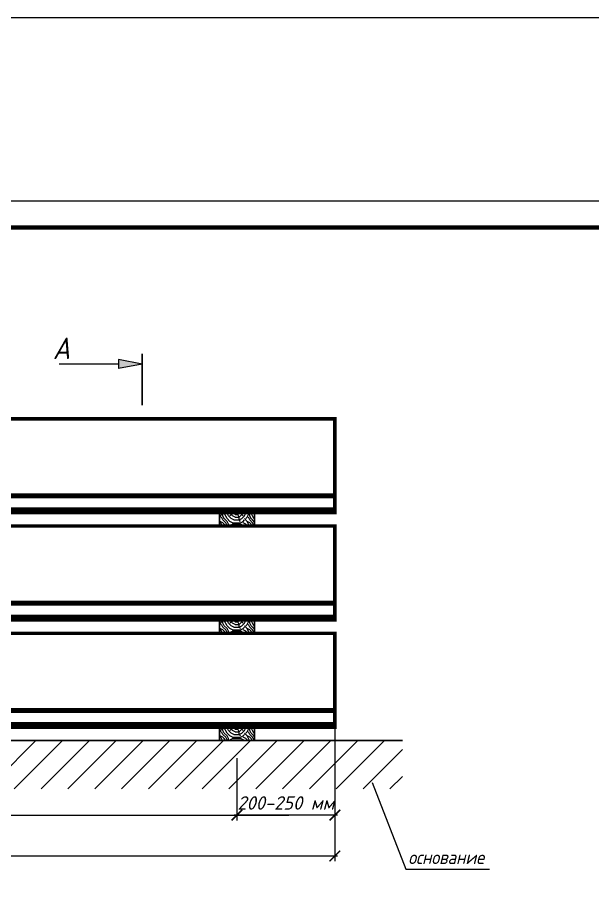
# Model space of a CAD drawing. Header units: millimetres. Extents: x -300689 to 10556, y -104928 to 107291.
# Drawn here: x -20360.6 to -20253.4, y 28096.1 to 28259.6 of the extents above; entities that cross this region are included whole.
import ezdxf

# ---------------------------------------------------------------- set-up
doc = ezdxf.new("R2010")
doc.units = ezdxf.units.MM
doc.layers.add('линии', color=7, linetype='Continuous')
doc.layers.add('Основная', color=7, linetype='Continuous', lineweight=30)
doc.layers.add('толстая', color=7, linetype='Continuous', lineweight=60)
doc.styles.add('Ариал узк.', font='arial.ttf', dxfattribs={"width": 0.75, "height": 5})
doc.styles.add('стиль2', font='isocpeur.ttf', dxfattribs={"oblique": 15, "height": 2.5})
doc.styles.add('чертежный', font='isocpeui.ttf', dxfattribs={"width": 0.9})
doc.dimstyles.new('1-1', dxfattribs={"dimscale": 0, "dimtxt": 2.7, "dimasz": 2, "dimexe": 1, "dimexo": 1, "dimgap": 1, "dimtad": 1, "dimdec": 0, "dimzin": 0, "dimdsep": 46, "dimtxsty": 'Ариал узк.', "dimblk1": 'ARCHTICK', "dimblk2": 'ARCHTICK', "dimsah": 1, "dimcen": 3, "dimdle": 0.5, "dimclrd": 256, "dimclre": 256, "dimclrt": 256, "dimadec": 0, "dimazin": 0, "dimtfac": 1, "dimtdec": 0, "dimtofl": 0, "dimtmove": 1, "dimatfit": 3, "dimldrblk": 'DOTSMALL', "dimfxl": 0, "dimtolj": 1, "dimtzin": 0, "dimarcsym": 0})

# ---------------------------------------------------------------- blocks, each defined once
blk = doc.blocks.new('_ARCHTICK')
at = {"color": 0, "linetype": 'ByBlock', "ltscale": 10, "const_width": 0.15}
blk.add_lwpolyline([(-0.5, -0.5), (0.5, 0.5)], dxfattribs=at)
blk = doc.blocks.new('*D101')
at = {"layer": 'Defpoints', "color": 0, "linetype": 'ByBlock', "ltscale": 0.25}
for p in [(-20430.96, 28110.94), (-20301.46, 28110.94), (-20301.46, 28103.31)]:
    blk.add_point(p, dxfattribs=at)
at = {"layer": 'линии', "linetype": 'ByBlock', "lineweight": -2, "ltscale": 0.25}
for p, q in [((-20430.96, 28109.94), (-20430.96, 28102.31)), ((-20301.46, 28109.94), (-20301.46, 28102.31)), ((-20431.46, 28103.31), (-20300.96, 28103.31))]:
    blk.add_line(p, q, dxfattribs=at)
at = {"layer": 'линии', "linetype": 'ByBlock', "lineweight": -2, "ltscale": 0.25, "xscale": 2, "yscale": 2, "zscale": 2, "rotation": 180}
blk.add_blockref('_ARCHTICK', (-20430.96, 28103.31), dxfattribs=at)
at = {"layer": 'линии', "linetype": 'ByBlock', "lineweight": -2, "ltscale": 0.25, "xscale": 2, "yscale": 2, "zscale": 2}
blk.add_blockref('_ARCHTICK', (-20301.46, 28103.31), dxfattribs=at)
at = {"layer": 'линии', "linetype": 'ByBlock', "ltscale": 0.25, "insert": (-20366.21, 28105.56), "char_height": 2.5, "attachment_point": 5, "style": 'стиль2'}
blk.add_mtext('\\A1;L', dxfattribs=at)
blk = doc.blocks.new('_DotSmall')
at = {"color": 0, "linetype": 'ByBlock', "const_width": 0.5}
blk.add_lwpolyline([(-0.0625, 0, 1), (0.0625, 0, 1)], format="xyb", close=True, dxfattribs=at)
blk = doc.blocks.new('*D102')
at = {"layer": 'Defpoints', "color": 0, "linetype": 'ByBlock', "ltscale": 0.25}
for p in [(-20301.46, 28129.81), (-20319.71, 28122.51), (-20319.71, 28110.94)]:
    blk.add_point(p, dxfattribs=at)
at = {"layer": 'линии', "linetype": 'ByBlock', "lineweight": -2, "ltscale": 0.25}
for p, q in [((-20301.46, 28128.81), (-20301.46, 28109.94)), ((-20319.71, 28121.51), (-20319.71, 28109.94)), ((-20300.96, 28110.94), (-20320.21, 28110.94))]:
    blk.add_line(p, q, dxfattribs=at)
at = {"layer": 'линии', "linetype": 'ByBlock', "lineweight": -2, "ltscale": 0.25, "xscale": 2, "yscale": 2, "zscale": 2, "rotation": 180}
blk.add_blockref('_ARCHTICK', (-20319.71, 28110.94), dxfattribs=at)
at = {"layer": 'линии', "linetype": 'ByBlock', "lineweight": -2, "ltscale": 0.25, "xscale": 2, "yscale": 2, "zscale": 2}
blk.add_blockref('_ARCHTICK', (-20301.46, 28110.94), dxfattribs=at)
at = {"layer": 'линии', "linetype": 'ByBlock', "ltscale": 0.25, "insert": (-20310.58, 28113.19), "char_height": 2.5, "attachment_point": 5, "style": 'стиль2'}
blk.add_mtext('\\A1;200-250 мм', dxfattribs=at)
blk = doc.blocks.new('лист')
blk.add_line((0, 297), (420, 297))
at = {"const_width": 0.8}
blk.add_lwpolyline([(20, 292), (415, 292)], dxfattribs=at)

msp = doc.modelspace()

# ---------------------------------------------------------------- hatches: boundary and pattern name
at = {"layer": 'линии', "linetype": 'ByBlock', "ltscale": 0.25}
msp.add_hatch(color=256, dxfattribs=at).paths.add_polyline_path([(-20337.374, 28195.0134), (-20341.7599, 28195.8548), (-20341.7599, 28194.1721)])
h = msp.add_hatch(dxfattribs=at)
h.set_pattern_fill('TRONCO', color=256, scale=5, style=0, pattern_type=2)
h.set_pattern_definition([(0, (-115.559, 455.1837), (5, 5), [1.5, -3.5]), (0, (-115.559, 455.4337), (5, 5), [1.5, -3.5]), (0, (-115.309, 455.9337), (5, 5), [1, -4]), (0, (-115.059, 456.4337), (5, 5), [0.75, -4.25]), (0, (-115.059, 456.9337), (5, 5), [0.5, -4.5]), (0, (-116.309, 457.4337), (5, 5), [0.25, -1.25, 0.25, -3.25]), (0, (-115.559, 457.6837), (5, 5), [0.25, -2, 0.75, -2]), (0, (-114.559, 457.9337), (5, 5), [0.25, -0.25, 0.25, -4.25]), (0, (-114.809, 458.1837), (5, 5), [0.25, -4.75]), (0, (-115.059, 458.6837), (5, 5), [0.75, -4.25]), (0, (-115.059, 459.1837), (5, 5), [1, -4]), (0, (-115.309, 459.6837), (5, 5), [1.25, -1.5, 0.25, -2]), (90, (-117.309, 456.6837), (-5, 5), [0.25, -0.5, 1.25, -3]), (90, (-117.059, 457.1837), (-5, 5), [0.25, -0.25, 0.75, -3.75]), (90, (-116.809, 459.1837), (-5, 5), [0.5, -4.5]), (90, (-116.559, 457.1837), (-5, 5), [1, -1.5, 0.25, -2.25]), (90, (-116.309, 459.9337), (-5, 5), [0.25, -4.75]), (90, (-116.059, 457.4337), (-5, 5), [0.75, -4.25]), (90, (-115.559, 457.6837), (-5, 5), [0.5, -4.5]), (90, (-115.059, 457.6837), (-5, 5), [0.25, -0.75, 0.75, -3.25]), (90, (-114.809, 457.9337), (-5, 5), [0.25, -4.75]), (90, (-114.559, 456.9337), (-5, 5), [0.7, -4.3]), (90, (-114.309, 455.9337), (-5, 5), [0.5, -4.5]), (90, (-113.809, 457.9337), (-5, 5), [0.25, -4.75]), (90, (-113.309, 457.6837), (-5, 5), [0.75, -4.25]), (90, (-112.809, 457.6837), (-5, 5), [0.75, -4.25]), (45, (-113.5592, 455.6837), (6e-16, 5), [0.35355, -0.35355, 0.35355, -6.0104178]), (45, (-114.5592, 456.9337), (6e-16, 5), [0.7071, -6.3639678]), (45, (-116.5592, 459.4337), (6e-16, 5), [0.7071, -6.3639678]), (45, (-115.5592, 458.1837), (6e-16, 5), [0.7071, -6.3639678]), (45, (-115.3092, 457.1837), (6e-16, 5), [0.7071, -6.3639678]), (45, (-113.8092, 456.1837), (6e-16, 5), [0.7071, -6.3639678]), (45, (-114.3092, 456.4337), (6e-16, 5), [1.06066, -6.0104078]), (45, (-115.8092, 458.6837), (6e-16, 5), [0.35355, -6.7175178]), (45, (-116.0592, 459.1837), (6e-16, 5), [0.35355, -6.7175178]), (45, (-114.0592, 459.1837), (6e-16, 5), [0.35355, -6.7175178]), (45, (-116.0592, 456.6837), (6e-16, 5), [0.35355, -6.7175178]), (45, (-113.3092, 458.4337), (6e-16, 5), [0.35355, -6.7175178]), (45, (-115.0592, 457.9337), (6e-16, 5), [0.35355, -6.7175178]), (45, (-114.5592, 458.4337), (6e-16, 5), [0.35355, -6.7175178]), (135, (-114.8092, 457.4337), (-5, 6e-16), [0.35355, -0.35355, 1.06066, -5.3033078]), (135, (-114.0592, 457.4337), (-5, 6e-16), [0.35355, -6.7175178]), (135, (-114.0592, 455.6837), (-5, 6e-16), [0.35355, -6.7175178]), (135, (-115.0592, 456.9337), (-5, 6e-16), [0.35355, -6.7175178]), (135, (-114.3092, 457.9337), (-5, 6e-16), [0.35355, -6.7175178]), (135, (-115.5592, 456.6837), (-5, 6e-16), [0.35355, -6.7175178]), (135, (-113.5592, 456.6837), (-5, 6e-16), [0.35355, -6.7175178]), (135, (-117.0592, 455.1837), (-5, 6e-16), [0.35355, -6.7175178]), (135, (-116.8092, 455.4337), (-5, 6e-16), [0.7071, -6.3639678]), (135, (-116.5592, 455.6837), (-5, 6e-16), [0.7071, -6.3639678]), (135, (-116.0592, 455.6837), (-5, 6e-16), [0.7071, -6.3639678]), (135, (-115.8092, 456.1837), (-5, 6e-16), [0.7071, -6.3639678]), (135, (-113.8092, 458.1837), (-5, 6e-16), [0.7071, -6.3639678]), (135, (-112.8092, 455.6837), (-5, 6e-16), [0.7071, -6.3639678]), (135, (-112.5592, 459.6837), (-5, 6e-16), [0.7071, -6.3639678]), (135, (-112.5592, 459.1837), (-5, 6e-16), [0.7071, -6.3639678]), (135, (-113.0592, 458.9337), (-5, 6e-16), [0.7071, -6.3639678]), (135, (-116.5592, 458.9337), (-5, 6e-16), [1.06066, -6.0104078]), (135, (-113.3092, 458.4337), (-5, 6e-16), [1.06066, -6.0104078]), (26.565051, (-116.0592, 459.9337), (5, 2e-09), [0.559, -10.6213399]), (26.565051, (-116.0592, 457.4337), (5, 2e-09), [0.559, -10.6213399]), (26.565051, (-115.5592, 458.9337), (5, 2e-09), [0.559, -10.6213399]), (26.565051, (-114.0592, 455.4337), (5, 2e-09), [0.559, -10.6213399]), (26.565051, (-114.3092, 455.9337), (5, 2e-09), [0.559, -10.6213399]), (26.565051, (-115.8092, 456.9337), (5, 2e-09), [0.559, -10.6213399]), (26.565051, (-115.8092, 459.4337), (5, 2e-09), [0.559, -10.6213399]), (26.565051, (-114.3092, 457.9337), (5, 2e-09), [1.118, -10.0623399]), (63.434949, (-114.3092, 458.6837), (3e-10, 5), [0.559, -10.6213399]), (63.434949, (-113.5592, 457.1837), (3e-10, 5), [0.559, -10.6213399]), (63.434949, (-116.0592, 458.1837), (3e-10, 5), [0.559, -10.6213399]), (63.434949, (-117.0592, 458.4337), (3e-10, 5), [0.559, -10.6213399]), (63.434949, (-114.0592, 457.4337), (3e-10, 5), [0.559, -10.6213399]), (63.434949, (-114.5592, 457.4337), (3e-10, 5), [0.559, -10.6213399]), (63.434949, (-116.5592, 458.1837), (3e-10, 5), [1.118, -10.0623399]), (63.434949, (-112.8092, 456.4337), (3e-10, 5), [1.118, -10.0623399]), (63.434949, (-113.3092, 456.6837), (3e-10, 5), [1.118, -10.0623399]), (116.565051, (-117.3092, 455.9337), (-2e-09, 5), [0.559, -10.6213399]), (116.565051, (-117.3092, 458.6837), (-2e-09, 5), [0.559, -10.6213399]), (116.565051, (-116.3092, 455.1837), (-2e-09, 5), [0.559, -10.6213399]), (116.565051, (-116.8092, 459.6837), (-2e-09, 5), [0.559, -10.6213399]), (116.565051, (-116.3092, 456.6837), (-2e-09, 5), [0.559, -10.6213399]), (116.565051, (-115.3092, 457.1837), (-2e-09, 5), [0.559, -10.6213399]), (116.565051, (-114.8092, 458.1837), (-2e-09, 5), [0.559, -10.6213399]), (116.565051, (-117.0592, 456.1837), (1.6e-06, 5.0000008), [0.559, -10.6213399]), (116.565051, (-115.8092, 456.9337), (-2e-09, 5), [0.559, -10.6213399]), (116.565051, (-114.3092, 456.4337), (-2e-09, 5), [0.559, -10.6213399]), (116.565051, (-113.8092, 456.9337), (-2e-09, 5), [0.559, -10.6213399]), (116.565051, (-112.8092, 458.4337), (-2e-09, 5), [0.559, -10.6213399]), (116.565051, (-116.5592, 459.9337), (-2e-09, 5), [0.559, -10.6213399]), (116.565051, (-117.3092, 459.6837), (-2e-09, 5), [1.118, -10.0623399]), (116.565051, (-116.5592, 456.1837), (-2e-09, 5), [1.118, -10.0623399]), (153.434949, (-117.3092, 455.4337), (-5, 3e-10), [0.559, -10.6213399]), (153.434949, (-113.0592, 455.1837), (-5, 3e-10), [0.559, -10.6213399]), (153.434949, (-113.3092, 457.6837), (-5, 3e-10), [0.559, -10.6213399]), (153.434949, (-115.3092, 455.9337), (-5, 3e-10), [0.559, -10.6213399]), (153.434949, (-115.5592, 455.4337), (-5, 3e-10), [0.559, -10.6213399]), (153.434949, (-115.0592, 456.4337), (-5, 3e-10), [0.559, -10.6213399]), (153.434949, (-113.5592, 459.4337), (-5, 3e-10), [0.559, -10.6213399]), (153.434949, (-113.0592, 459.6837), (-5, 3e-10), [1.118, -10.0623399])])
h.paths.add_polyline_path([(-20316.4552, 28167.3089), (-20322.9552, 28167.3089), (-20322.9552, 28164.8089), (-20316.4552, 28164.8089)])
h = msp.add_hatch(dxfattribs=at)
h.set_pattern_fill('TRONCO', color=256, scale=5, style=0, pattern_type=2)
h.set_pattern_definition([(0, (-115.559, 435.1837), (5, 5), [1.5, -3.5]), (0, (-115.559, 435.4337), (5, 5), [1.5, -3.5]), (0, (-115.309, 435.9337), (5, 5), [1, -4]), (0, (-115.059, 436.4337), (5, 5), [0.75, -4.25]), (0, (-115.059, 436.9337), (5, 5), [0.5, -4.5]), (0, (-116.309, 437.4337), (5, 5), [0.25, -1.25, 0.25, -3.25]), (0, (-115.559, 437.6837), (5, 5), [0.25, -2, 0.75, -2]), (0, (-114.559, 437.9337), (5, 5), [0.25, -0.25, 0.25, -4.25]), (0, (-114.809, 438.1837), (5, 5), [0.25, -4.75]), (0, (-115.059, 438.6837), (5, 5), [0.75, -4.25]), (0, (-115.059, 439.1837), (5, 5), [1, -4]), (0, (-115.309, 439.6837), (5, 5), [1.25, -1.5, 0.25, -2]), (90, (-117.309, 436.6837), (-5, 5), [0.25, -0.5, 1.25, -3]), (90, (-117.059, 437.1837), (-5, 5), [0.25, -0.25, 0.75, -3.75]), (90, (-116.809, 439.1837), (-5, 5), [0.5, -4.5]), (90, (-116.559, 437.1837), (-5, 5), [1, -1.5, 0.25, -2.25]), (90, (-116.309, 439.9337), (-5, 5), [0.25, -4.75]), (90, (-116.059, 437.4337), (-5, 5), [0.75, -4.25]), (90, (-115.559, 437.6837), (-5, 5), [0.5, -4.5]), (90, (-115.059, 437.6837), (-5, 5), [0.25, -0.75, 0.75, -3.25]), (90, (-114.809, 437.9337), (-5, 5), [0.25, -4.75]), (90, (-114.559, 436.9337), (-5, 5), [0.7, -4.3]), (90, (-114.309, 435.9337), (-5, 5), [0.5, -4.5]), (90, (-113.809, 437.9337), (-5, 5), [0.25, -4.75]), (90, (-113.309, 437.6837), (-5, 5), [0.75, -4.25]), (90, (-112.809, 437.6837), (-5, 5), [0.75, -4.25]), (45, (-113.5592, 435.6837), (6e-16, 5), [0.35355, -0.35355, 0.35355, -6.0104178]), (45, (-114.5592, 436.9337), (6e-16, 5), [0.7071, -6.3639678]), (45, (-116.5592, 439.4337), (6e-16, 5), [0.7071, -6.3639678]), (45, (-115.5592, 438.1837), (6e-16, 5), [0.7071, -6.3639678]), (45, (-115.3092, 437.1837), (6e-16, 5), [0.7071, -6.3639678]), (45, (-113.8092, 436.1837), (6e-16, 5), [0.7071, -6.3639678]), (45, (-114.3092, 436.4337), (6e-16, 5), [1.06066, -6.0104078]), (45, (-115.8092, 438.6837), (6e-16, 5), [0.35355, -6.7175178]), (45, (-116.0592, 439.1837), (6e-16, 5), [0.35355, -6.7175178]), (45, (-114.0592, 439.1837), (6e-16, 5), [0.35355, -6.7175178]), (45, (-116.0592, 436.6837), (6e-16, 5), [0.35355, -6.7175178]), (45, (-113.3092, 438.4337), (6e-16, 5), [0.35355, -6.7175178]), (45, (-115.0592, 437.9337), (6e-16, 5), [0.35355, -6.7175178]), (45, (-114.5592, 438.4337), (6e-16, 5), [0.35355, -6.7175178]), (135, (-114.8092, 437.4337), (-5, 6e-16), [0.35355, -0.35355, 1.06066, -5.3033078]), (135, (-114.0592, 437.4337), (-5, 6e-16), [0.35355, -6.7175178]), (135, (-114.0592, 435.6837), (-5, 6e-16), [0.35355, -6.7175178]), (135, (-115.0592, 436.9337), (-5, 6e-16), [0.35355, -6.7175178]), (135, (-114.3092, 437.9337), (-5, 6e-16), [0.35355, -6.7175178]), (135, (-115.5592, 436.6837), (-5, 6e-16), [0.35355, -6.7175178]), (135, (-113.5592, 436.6837), (-5, 6e-16), [0.35355, -6.7175178]), (135, (-117.0592, 435.1837), (-5, 6e-16), [0.35355, -6.7175178]), (135, (-116.8092, 435.4337), (-5, 6e-16), [0.7071, -6.3639678]), (135, (-116.5592, 435.6837), (-5, 6e-16), [0.7071, -6.3639678]), (135, (-116.0592, 435.6837), (-5, 6e-16), [0.7071, -6.3639678]), (135, (-115.8092, 436.1837), (-5, 6e-16), [0.7071, -6.3639678]), (135, (-113.8092, 438.1837), (-5, 6e-16), [0.7071, -6.3639678]), (135, (-112.8092, 435.6837), (-5, 6e-16), [0.7071, -6.3639678]), (135, (-112.5592, 439.6837), (-5, 6e-16), [0.7071, -6.3639678]), (135, (-112.5592, 439.1837), (-5, 6e-16), [0.7071, -6.3639678]), (135, (-113.0592, 438.9337), (-5, 6e-16), [0.7071, -6.3639678]), (135, (-116.5592, 438.9337), (-5, 6e-16), [1.06066, -6.0104078]), (135, (-113.3092, 438.4337), (-5, 6e-16), [1.06066, -6.0104078]), (26.565051, (-116.0592, 439.9337), (5, 2e-09), [0.559, -10.6213399]), (26.565051, (-116.0592, 437.4337), (5, 2e-09), [0.559, -10.6213399]), (26.565051, (-115.5592, 438.9337), (5, 2e-09), [0.559, -10.6213399]), (26.565051, (-114.0592, 435.4337), (5, 2e-09), [0.559, -10.6213399]), (26.565051, (-114.3092, 435.9337), (5, 2e-09), [0.559, -10.6213399]), (26.565051, (-115.8092, 436.9337), (5, 2e-09), [0.559, -10.6213399]), (26.565051, (-115.8092, 439.4337), (5, 2e-09), [0.559, -10.6213399]), (26.565051, (-114.3092, 437.9337), (5, 2e-09), [1.118, -10.0623399]), (63.434949, (-114.3092, 438.6837), (3e-10, 5), [0.559, -10.6213399]), (63.434949, (-113.5592, 437.1837), (3e-10, 5), [0.559, -10.6213399]), (63.434949, (-116.0592, 438.1837), (3e-10, 5), [0.559, -10.6213399]), (63.434949, (-117.0592, 438.4337), (3e-10, 5), [0.559, -10.6213399]), (63.434949, (-114.0592, 437.4337), (3e-10, 5), [0.559, -10.6213399]), (63.434949, (-114.5592, 437.4337), (3e-10, 5), [0.559, -10.6213399]), (63.434949, (-116.5592, 438.1837), (3e-10, 5), [1.118, -10.0623399]), (63.434949, (-112.8092, 436.4337), (3e-10, 5), [1.118, -10.0623399]), (63.434949, (-113.3092, 436.6837), (3e-10, 5), [1.118, -10.0623399]), (116.565051, (-117.3092, 435.9337), (-2e-09, 5), [0.559, -10.6213399]), (116.565051, (-117.3092, 438.6837), (-2e-09, 5), [0.559, -10.6213399]), (116.565051, (-116.3092, 435.1837), (-2e-09, 5), [0.559, -10.6213399]), (116.565051, (-116.8092, 439.6837), (-2e-09, 5), [0.559, -10.6213399]), (116.565051, (-116.3092, 436.6837), (-2e-09, 5), [0.559, -10.6213399]), (116.565051, (-115.3092, 437.1837), (-2e-09, 5), [0.559, -10.6213399]), (116.565051, (-114.8092, 438.1837), (-2e-09, 5), [0.559, -10.6213399]), (116.565051, (-117.0592, 436.1837), (1.6e-06, 5.0000008), [0.559, -10.6213399]), (116.565051, (-115.8092, 436.9337), (-2e-09, 5), [0.559, -10.6213399]), (116.565051, (-114.3092, 436.4337), (-2e-09, 5), [0.559, -10.6213399]), (116.565051, (-113.8092, 436.9337), (-2e-09, 5), [0.559, -10.6213399]), (116.565051, (-112.8092, 438.4337), (-2e-09, 5), [0.559, -10.6213399]), (116.565051, (-116.5592, 439.9337), (-2e-09, 5), [0.559, -10.6213399]), (116.565051, (-117.3092, 439.6837), (-2e-09, 5), [1.118, -10.0623399]), (116.565051, (-116.5592, 436.1837), (-2e-09, 5), [1.118, -10.0623399]), (153.434949, (-117.3092, 435.4337), (-5, 3e-10), [0.559, -10.6213399]), (153.434949, (-113.0592, 435.1837), (-5, 3e-10), [0.559, -10.6213399]), (153.434949, (-113.3092, 437.6837), (-5, 3e-10), [0.559, -10.6213399]), (153.434949, (-115.3092, 435.9337), (-5, 3e-10), [0.559, -10.6213399]), (153.434949, (-115.5592, 435.4337), (-5, 3e-10), [0.559, -10.6213399]), (153.434949, (-115.0592, 436.4337), (-5, 3e-10), [0.559, -10.6213399]), (153.434949, (-113.5592, 439.4337), (-5, 3e-10), [0.559, -10.6213399]), (153.434949, (-113.0592, 439.6837), (-5, 3e-10), [1.118, -10.0623399])])
h.paths.add_polyline_path([(-20316.4552, 28147.3089), (-20322.9552, 28147.3089), (-20322.9552, 28144.8089), (-20316.4552, 28144.8089)])
h = msp.add_hatch(dxfattribs=at)
h.set_pattern_fill('TRONCO', color=256, scale=5, style=0, pattern_type=2)
h.set_pattern_definition([(0, (-115.559, 415.1837), (5, 5), [1.5, -3.5]), (0, (-115.559, 415.4337), (5, 5), [1.5, -3.5]), (0, (-115.309, 415.9337), (5, 5), [1, -4]), (0, (-115.059, 416.4337), (5, 5), [0.75, -4.25]), (0, (-115.059, 416.9337), (5, 5), [0.5, -4.5]), (0, (-116.309, 417.4337), (5, 5), [0.25, -1.25, 0.25, -3.25]), (0, (-115.559, 417.6837), (5, 5), [0.25, -2, 0.75, -2]), (0, (-114.559, 417.9337), (5, 5), [0.25, -0.25, 0.25, -4.25]), (0, (-114.809, 418.1837), (5, 5), [0.25, -4.75]), (0, (-115.059, 418.6837), (5, 5), [0.75, -4.25]), (0, (-115.059, 419.1837), (5, 5), [1, -4]), (0, (-115.309, 419.6837), (5, 5), [1.25, -1.5, 0.25, -2]), (90, (-117.309, 416.6837), (-5, 5), [0.25, -0.5, 1.25, -3]), (90, (-117.059, 417.1837), (-5, 5), [0.25, -0.25, 0.75, -3.75]), (90, (-116.809, 419.1837), (-5, 5), [0.5, -4.5]), (90, (-116.559, 417.1837), (-5, 5), [1, -1.5, 0.25, -2.25]), (90, (-116.309, 419.9337), (-5, 5), [0.25, -4.75]), (90, (-116.059, 417.4337), (-5, 5), [0.75, -4.25]), (90, (-115.559, 417.6837), (-5, 5), [0.5, -4.5]), (90, (-115.059, 417.6837), (-5, 5), [0.25, -0.75, 0.75, -3.25]), (90, (-114.809, 417.9337), (-5, 5), [0.25, -4.75]), (90, (-114.559, 416.9337), (-5, 5), [0.7, -4.3]), (90, (-114.309, 415.9337), (-5, 5), [0.5, -4.5]), (90, (-113.809, 417.9337), (-5, 5), [0.25, -4.75]), (90, (-113.309, 417.6837), (-5, 5), [0.75, -4.25]), (90, (-112.809, 417.6837), (-5, 5), [0.75, -4.25]), (45, (-113.5592, 415.6837), (6e-16, 5), [0.35355, -0.35355, 0.35355, -6.0104178]), (45, (-114.5592, 416.9337), (6e-16, 5), [0.7071, -6.3639678]), (45, (-116.5592, 419.4337), (6e-16, 5), [0.7071, -6.3639678]), (45, (-115.5592, 418.1837), (6e-16, 5), [0.7071, -6.3639678]), (45, (-115.3092, 417.1837), (6e-16, 5), [0.7071, -6.3639678]), (45, (-113.8092, 416.1837), (6e-16, 5), [0.7071, -6.3639678]), (45, (-114.3092, 416.4337), (6e-16, 5), [1.06066, -6.0104078]), (45, (-115.8092, 418.6837), (6e-16, 5), [0.35355, -6.7175178]), (45, (-116.0592, 419.1837), (6e-16, 5), [0.35355, -6.7175178]), (45, (-114.0592, 419.1837), (6e-16, 5), [0.35355, -6.7175178]), (45, (-116.0592, 416.6837), (6e-16, 5), [0.35355, -6.7175178]), (45, (-113.3092, 418.4337), (6e-16, 5), [0.35355, -6.7175178]), (45, (-115.0592, 417.9337), (6e-16, 5), [0.35355, -6.7175178]), (45, (-114.5592, 418.4337), (6e-16, 5), [0.35355, -6.7175178]), (135, (-114.8092, 417.4337), (-5, 6e-16), [0.35355, -0.35355, 1.06066, -5.3033078]), (135, (-114.0592, 417.4337), (-5, 6e-16), [0.35355, -6.7175178]), (135, (-114.0592, 415.6837), (-5, 6e-16), [0.35355, -6.7175178]), (135, (-115.0592, 416.9337), (-5, 6e-16), [0.35355, -6.7175178]), (135, (-114.3092, 417.9337), (-5, 6e-16), [0.35355, -6.7175178]), (135, (-115.5592, 416.6837), (-5, 6e-16), [0.35355, -6.7175178]), (135, (-113.5592, 416.6837), (-5, 6e-16), [0.35355, -6.7175178]), (135, (-117.0592, 415.1837), (-5, 6e-16), [0.35355, -6.7175178]), (135, (-116.8092, 415.4337), (-5, 6e-16), [0.7071, -6.3639678]), (135, (-116.5592, 415.6837), (-5, 6e-16), [0.7071, -6.3639678]), (135, (-116.0592, 415.6837), (-5, 6e-16), [0.7071, -6.3639678]), (135, (-115.8092, 416.1837), (-5, 6e-16), [0.7071, -6.3639678]), (135, (-113.8092, 418.1837), (-5, 6e-16), [0.7071, -6.3639678]), (135, (-112.8092, 415.6837), (-5, 6e-16), [0.7071, -6.3639678]), (135, (-112.5592, 419.6837), (-5, 6e-16), [0.7071, -6.3639678]), (135, (-112.5592, 419.1837), (-5, 6e-16), [0.7071, -6.3639678]), (135, (-113.0592, 418.9337), (-5, 6e-16), [0.7071, -6.3639678]), (135, (-116.5592, 418.9337), (-5, 6e-16), [1.06066, -6.0104078]), (135, (-113.3092, 418.4337), (-5, 6e-16), [1.06066, -6.0104078]), (26.565051, (-116.0592, 419.9337), (5, 2e-09), [0.559, -10.6213399]), (26.565051, (-116.0592, 417.4337), (5, 2e-09), [0.559, -10.6213399]), (26.565051, (-115.5592, 418.9337), (5, 2e-09), [0.559, -10.6213399]), (26.565051, (-114.0592, 415.4337), (5, 2e-09), [0.559, -10.6213399]), (26.565051, (-114.3092, 415.9337), (5, 2e-09), [0.559, -10.6213399]), (26.565051, (-115.8092, 416.9337), (5, 2e-09), [0.559, -10.6213399]), (26.565051, (-115.8092, 419.4337), (5, 2e-09), [0.559, -10.6213399]), (26.565051, (-114.3092, 417.9337), (5, 2e-09), [1.118, -10.0623399]), (63.434949, (-114.3092, 418.6837), (3e-10, 5), [0.559, -10.6213399]), (63.434949, (-113.5592, 417.1837), (3e-10, 5), [0.559, -10.6213399]), (63.434949, (-116.0592, 418.1837), (3e-10, 5), [0.559, -10.6213399]), (63.434949, (-117.0592, 418.4337), (3e-10, 5), [0.559, -10.6213399]), (63.434949, (-114.0592, 417.4337), (3e-10, 5), [0.559, -10.6213399]), (63.434949, (-114.5592, 417.4337), (3e-10, 5), [0.559, -10.6213399]), (63.434949, (-116.5592, 418.1837), (3e-10, 5), [1.118, -10.0623399]), (63.434949, (-112.8092, 416.4337), (3e-10, 5), [1.118, -10.0623399]), (63.434949, (-113.3092, 416.6837), (3e-10, 5), [1.118, -10.0623399]), (116.565051, (-117.3092, 415.9337), (-2e-09, 5), [0.559, -10.6213399]), (116.565051, (-117.3092, 418.6837), (-2e-09, 5), [0.559, -10.6213399]), (116.565051, (-116.3092, 415.1837), (-2e-09, 5), [0.559, -10.6213399]), (116.565051, (-116.8092, 419.6837), (-2e-09, 5), [0.559, -10.6213399]), (116.565051, (-116.3092, 416.6837), (-2e-09, 5), [0.559, -10.6213399]), (116.565051, (-115.3092, 417.1837), (-2e-09, 5), [0.559, -10.6213399]), (116.565051, (-114.8092, 418.1837), (-2e-09, 5), [0.559, -10.6213399]), (116.565051, (-117.0592, 416.1837), (1.6e-06, 5.0000008), [0.559, -10.6213399]), (116.565051, (-115.8092, 416.9337), (-2e-09, 5), [0.559, -10.6213399]), (116.565051, (-114.3092, 416.4337), (-2e-09, 5), [0.559, -10.6213399]), (116.565051, (-113.8092, 416.9337), (-2e-09, 5), [0.559, -10.6213399]), (116.565051, (-112.8092, 418.4337), (-2e-09, 5), [0.559, -10.6213399]), (116.565051, (-116.5592, 419.9337), (-2e-09, 5), [0.559, -10.6213399]), (116.565051, (-117.3092, 419.6837), (-2e-09, 5), [1.118, -10.0623399]), (116.565051, (-116.5592, 416.1837), (-2e-09, 5), [1.118, -10.0623399]), (153.434949, (-117.3092, 415.4337), (-5, 3e-10), [0.559, -10.6213399]), (153.434949, (-113.0592, 415.1837), (-5, 3e-10), [0.559, -10.6213399]), (153.434949, (-113.3092, 417.6837), (-5, 3e-10), [0.559, -10.6213399]), (153.434949, (-115.3092, 415.9337), (-5, 3e-10), [0.559, -10.6213399]), (153.434949, (-115.5592, 415.4337), (-5, 3e-10), [0.559, -10.6213399]), (153.434949, (-115.0592, 416.4337), (-5, 3e-10), [0.559, -10.6213399]), (153.434949, (-113.5592, 419.4337), (-5, 3e-10), [0.559, -10.6213399]), (153.434949, (-113.0592, 419.6837), (-5, 3e-10), [1.118, -10.0623399])])
h.paths.add_polyline_path([(-20316.4552, 28124.8089), (-20316.4552, 28127.3089), (-20322.9552, 28127.3089), (-20322.9552, 28124.8089)])
h = msp.add_hatch(dxfattribs=at)
h.set_pattern_fill('JIS_WOOD', color=256, scale=5, style=0)
h.set_pattern_definition([(45, (-210.3092, 436.6837), (-2.5, 2.5), [])])
h.paths.add_polyline_path([(-20443.5637, 28115.799), (-20288.8467, 28115.799), (-20288.8467, 28124.8089), (-20443.5637, 28124.8089)])

# ---------------------------------------------------------------- linework, layer by layer
at = {"layer": 'линии', "linetype": 'ByBlock', "lineweight": 30, "ltscale": 0.25}
msp.add_line((-20337.374, 28196.8835), (-20337.374, 28187.3247), dxfattribs=at)
at = {"layer": 'линии', "linetype": 'ByBlock', "ltscale": 0.25}
for p, q in [((-20341.7599, 28195.0134), (-20352.8131, 28195.0134)), ((-20337.374, 28195.0134), (-20341.7599, 28195.8548)), ((-20341.7599, 28195.8548), (-20341.7599, 28194.1721)), ((-20337.374, 28195.0134), (-20341.7599, 28194.1721)), ((-20412.7052, 28110.9366), (-20310.0375, 28110.9366))]:
    msp.add_line(p, q, dxfattribs=at)
at = {"layer": 'линии', "color": 1, "linetype": 'ByBlock', "ltscale": 0.25}
msp.add_lwpolyline([(-20929.0745, 28259.5996), (-20015.465, 28259.5996), (-20015.465, 27596.9592), (-20929.0745, 27596.9592)], close=True, dxfattribs=at)
at = {"layer": 'линии', "linetype": 'ByBlock', "ltscale": 0.25}
for points, const_width in [([(-20430.9552, 28184.8089), (-20301.4552, 28184.8089), (-20301.4552, 28167.3089), (-20430.9552, 28167.3089), (-20430.9552, 28167.9488), (-20301.4552, 28167.9488), (-20301.4552, 28170.3056), (-20430.9552, 28170.3056), (-20430.9552, 28170.5556), (-20301.4552, 28170.5556), (-20430.9552, 28170.5556), (-20430.9552, 28167.3089), (-20430.9552, 28184.8089)], 0.65), ([(-20316.4552, 28167.3089), (-20322.9552, 28167.3089), (-20322.9552, 28164.8089), (-20316.4552, 28164.8089), (-20316.4552, 28167.3089)], 0.3), ([(-20430.9552, 28164.8089), (-20301.4552, 28164.8089), (-20301.4552, 28147.3089), (-20430.9552, 28147.3089), (-20430.9552, 28147.9488), (-20301.4552, 28147.9488), (-20301.4552, 28150.3056), (-20430.9552, 28150.3056), (-20430.9552, 28150.5556), (-20301.4552, 28150.5556), (-20430.9552, 28150.5556), (-20430.9552, 28147.3089), (-20430.9552, 28164.8089)], 0.65), ([(-20316.4552, 28147.3089), (-20322.9552, 28147.3089), (-20322.9552, 28144.8089), (-20316.4552, 28144.8089), (-20316.4552, 28147.3089)], 0.3), ([(-20430.9552, 28144.8089), (-20301.4552, 28144.8089), (-20301.4552, 28127.3089), (-20430.9552, 28127.3089), (-20430.9552, 28127.9488), (-20301.4552, 28127.9488), (-20301.4552, 28130.3056), (-20430.9552, 28130.3056), (-20430.9552, 28130.5556), (-20301.4552, 28130.5556), (-20430.9552, 28130.5556), (-20430.9552, 28127.3089), (-20430.9552, 28144.8089)], 0.65), ([(-20316.4552, 28127.3089), (-20322.9552, 28127.3089), (-20322.9552, 28124.8089), (-20316.4552, 28124.8089), (-20316.4552, 28127.3089)], 0.3)]:
    msp.add_lwpolyline(points, dxfattribs=dict(at, const_width=const_width))
msp.add_lwpolyline([(-20294.4767, 28117.016), (-20288.232, 28100.8425), (-20272.632, 28100.8425)], dxfattribs=at)
at = {"layer": 'Основная', "linetype": 'ByBlock', "ltscale": 0.25}
msp.add_line((-20288.8467, 28124.8089), (-20443.5637, 28124.8089), dxfattribs=at)

# ---------------------------------------------------------------- block references
msp.add_blockref('лист', (-20478.5565, 27928.4581))

# ---------------------------------------------------------------- texts
at = {"lineweight": 25, "insert": (-20287.7609, 28104.2984), "char_height": 2.5, "width": 164.073141, "attachment_point": 1, "style": 'чертежный'}
msp.add_mtext('основание', dxfattribs=at)
at = {"layer": 'толстая', "lineweight": 25, "style": 'чертежный', "width": 0.9}
msp.add_text('А', height=4, dxfattribs=at).set_placement((-20354.0194, 28195.9341))

# ---------------------------------------------------------------- dimensions: what is measured, and where the dimension line sits
at = {"layer": 'линии', "linetype": 'ByBlock', "ltscale": 0.25}
dim = msp.add_linear_dim(base=(-20319.7052, 28110.9366), p1=(-20301.4552, 28129.8089), p2=(-20319.7052, 28122.5089), angle=180, text='200-250 мм', dimstyle='1-1', override={"dimscale": 1, "dimtxsty": 'стиль2'}, dxfattribs=at)
dim.commit()
dim.dimension.update_dxf_attribs({"geometry": '*D102', "text_midpoint": (-20310.5802, 28110.9366), "dimtype": 160})
dim = msp.add_linear_dim(base=(-20301.4552, 28103.3055), p1=(-20430.9552, 28110.9366), p2=(-20301.4552, 28110.9366), text='L', dimstyle='1-1', override={"dimscale": 1, "dimtxsty": 'стиль2'}, dxfattribs=at)
dim.commit()
dim.dimension.update_dxf_attribs({"geometry": '*D101', "text_midpoint": (-20366.2052, 28105.5555)})

doc.saveas('drawing.dxf')
